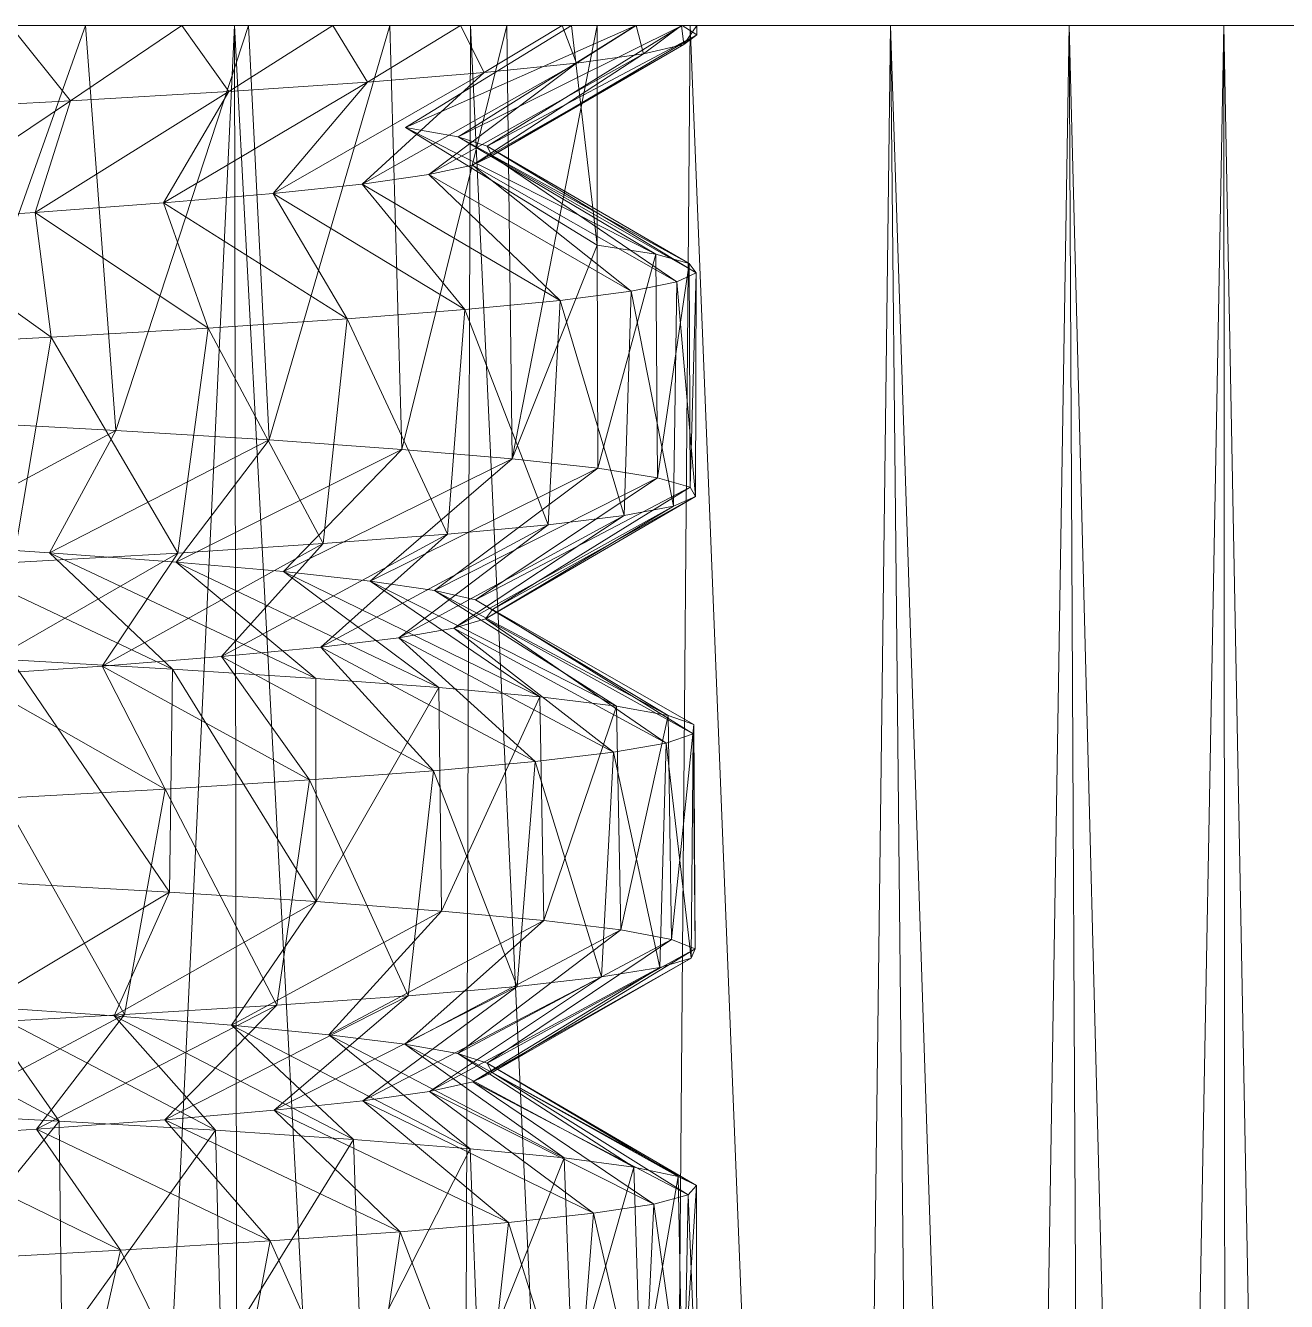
# Model space of a CAD drawing. Header units: millimetres. Extents: x -104 to 115, y -53 to 68.
# Drawn here: x 16.11 to 29.69, y 54.39 to 68.12 of the extents above; entities that cross this region are included whole.
import ezdxf

# ---------------------------------------------------------------- set-up
doc = ezdxf.new("R2010")
doc.units = ezdxf.units.MM

msp = doc.modelspace()

# ---------------------------------------------------------------- linework, layer by layer
at = {"color": 7, "lineweight": 0}
for points in [[(14.794, 68.125, -12.205), (18.359, 68.125, -3.194), (12.664, 68.125, -11.095), (14.794, 68.125, -12.205)], [(12.664, 68.125, -11.095), (18.359, 68.125, -3.194), (15.664, 68.125, -1.948), (12.664, 68.125, -11.095)], [(13.909, 68.125, -43.147), (15.664, 68.125, -52.899), (18.359, 68.125, -51.652), (13.909, 68.125, -43.147)], [(13.909, 68.125, -43.147), (18.359, 68.125, -51.652), (20.903, 68.125, -50.121), (13.909, 68.125, -43.147)], [(13.909, 68.125, -43.147), (20.903, 68.125, -50.121), (15.946, 68.125, -41.876), (13.909, 68.125, -43.147)], [(14.706, 67.212, -42.695), (15.946, 68.125, -41.876), (16.596, 67.313, -41.385), (14.706, 67.212, -42.695)], [(15.242, 63.864, -12.487), (16.755, 68.125, -13.59), (14.794, 68.125, -12.205), (15.242, 63.864, -12.487)], [(16.755, 68.125, -13.59), (20.903, 68.125, -4.725), (14.794, 68.125, -12.205), (16.755, 68.125, -13.59)], [(14.794, 68.125, -12.205), (20.903, 68.125, -4.725), (18.359, 68.125, -3.194), (14.794, 68.125, -12.205)], [(17.084, 63.763, -13.864), (16.755, 68.125, -13.59), (15.242, 63.864, -12.487), (17.084, 63.763, -13.864)], [(16.008, 18.288, -2.087), (15.664, 68.125, -1.948), (18.359, 68.125, -3.194), (16.008, 18.288, -2.087)], [(16.008, 18.288, -52.759), (18.359, 68.125, -51.652), (15.664, 68.125, -52.899), (16.008, 18.288, -52.759)], [(16.596, 67.313, -41.385), (15.946, 68.125, -41.876), (17.794, 68.125, -40.343), (16.596, 67.313, -41.385)], [(15.946, 68.125, -41.876), (20.903, 68.125, -50.121), (23.267, 68.125, -48.324), (15.946, 68.125, -41.876)], [(15.946, 68.125, -41.876), (23.267, 68.125, -48.324), (17.794, 68.125, -40.343), (15.946, 68.125, -41.876)], [(16.008, 18.288, -2.087), (18.359, 68.125, -3.194), (18.441, 20.721, -3.238), (16.008, 18.288, -2.087)], [(18.441, 20.721, -51.609), (18.359, 68.125, -51.652), (16.008, 18.288, -52.759), (18.441, 20.721, -51.609)], [(16.596, 67.313, -41.385), (17.794, 68.125, -40.343), (18.301, 67.415, -39.841), (16.596, 67.313, -41.385)], [(17.084, 63.763, -13.864), (18.513, 68.125, -15.227), (16.755, 68.125, -13.59), (17.084, 63.763, -13.864)], [(18.513, 68.125, -15.227), (23.267, 68.125, -6.522), (16.755, 68.125, -13.59), (18.513, 68.125, -15.227)], [(16.755, 68.125, -13.59), (23.267, 68.125, -6.522), (20.903, 68.125, -4.725), (16.755, 68.125, -13.59)], [(18.734, 63.662, -15.467), (18.513, 68.125, -15.227), (17.084, 63.763, -13.864), (18.734, 63.662, -15.467)], [(18.301, 67.415, -39.841), (17.794, 68.125, -40.343), (19.42, 68.125, -38.575), (18.301, 67.415, -39.841)], [(17.794, 68.125, -40.343), (23.267, 68.125, -48.324), (25.423, 68.125, -46.282), (17.794, 68.125, -40.343)], [(17.794, 68.125, -40.343), (25.423, 68.125, -46.282), (19.42, 68.125, -38.575), (17.794, 68.125, -40.343)], [(18.301, 67.415, -39.841), (19.42, 68.125, -38.575), (19.794, 67.516, -38.092), (18.301, 67.415, -39.841)], [(18.441, 20.721, -3.238), (18.359, 68.125, -3.194), (20.749, 23.029, -4.622), (18.441, 20.721, -3.238)], [(20.749, 23.029, -4.622), (18.359, 68.125, -3.194), (20.903, 68.125, -4.725), (20.749, 23.029, -4.622)], [(20.749, 23.029, -50.225), (20.903, 68.125, -50.121), (18.359, 68.125, -51.652), (20.749, 23.029, -50.225)], [(20.749, 23.029, -50.225), (18.359, 68.125, -51.652), (18.441, 20.721, -51.609), (20.749, 23.029, -50.225)], [(18.734, 63.662, -15.467), (20.034, 68.125, -17.085), (18.513, 68.125, -15.227), (18.734, 63.662, -15.467)], [(20.034, 68.125, -17.085), (27.345, 68.125, -10.827), (18.513, 68.125, -15.227), (20.034, 68.125, -17.085)], [(18.513, 68.125, -15.227), (27.345, 68.125, -10.827), (25.423, 68.125, -8.564), (18.513, 68.125, -15.227)], [(18.513, 68.125, -15.227), (25.423, 68.125, -8.564), (23.267, 68.125, -6.522), (18.513, 68.125, -15.227)], [(20.163, 63.56, -17.269), (20.034, 68.125, -17.085), (18.734, 63.662, -15.467), (20.163, 63.56, -17.269)], [(19.794, 67.516, -38.092), (19.42, 68.125, -38.575), (20.792, 68.125, -36.604), (19.794, 67.516, -38.092)], [(19.42, 68.125, -38.575), (25.423, 68.125, -46.282), (27.345, 68.125, -44.019), (19.42, 68.125, -38.575)], [(19.42, 68.125, -38.575), (27.345, 68.125, -44.019), (20.792, 68.125, -36.604), (19.42, 68.125, -38.575)], [(19.794, 67.516, -38.092), (20.792, 68.125, -36.604), (21.048, 67.617, -36.164), (19.794, 67.516, -38.092)], [(20.163, 63.56, -17.269), (21.292, 68.125, -19.131), (20.034, 68.125, -17.085), (20.163, 63.56, -17.269)], [(21.292, 68.125, -19.131), (29.011, 68.125, -13.285), (20.034, 68.125, -17.085), (21.292, 68.125, -19.131)], [(20.034, 68.125, -17.085), (29.011, 68.125, -13.285), (27.345, 68.125, -10.827), (20.034, 68.125, -17.085)], [(21.349, 63.459, -19.24), (21.292, 68.125, -19.131), (20.163, 63.56, -17.269), (21.349, 63.459, -19.24)], [(21.987, 68.125, -21.427), (20.202, 67.028, -22.077), (22.682, 68.125, -23.208), (21.987, 68.125, -21.427)], [(22.682, 68.125, -23.208), (20.202, 67.028, -22.077), (20.769, 66.926, -24.019), (22.682, 68.125, -23.208)], [(21.987, 68.125, -21.427), (22.264, 65.761, -21.327), (20.202, 67.028, -22.077), (21.987, 68.125, -21.427)], [(20.749, 23.029, -4.622), (20.903, 68.125, -4.725), (22.911, 25.191, -6.225), (20.749, 23.029, -4.622)], [(22.911, 25.191, -48.622), (20.903, 68.125, -50.121), (20.749, 23.029, -50.225), (22.911, 25.191, -48.622)], [(22.682, 68.125, -23.208), (20.769, 66.926, -24.019), (23.181, 68.125, -25.058), (22.682, 68.125, -23.208)], [(23.181, 68.125, -25.058), (20.769, 66.926, -24.019), (21.081, 66.824, -26.019), (23.181, 68.125, -25.058)], [(21.048, 67.617, -36.164), (20.792, 68.125, -36.604), (21.888, 68.125, -34.467), (21.048, 67.617, -36.164)], [(20.792, 68.125, -36.604), (27.345, 68.125, -44.019), (29.011, 68.125, -41.562), (20.792, 68.125, -36.604)], [(20.792, 68.125, -36.604), (29.011, 68.125, -41.562), (30.402, 68.125, -38.938), (20.792, 68.125, -36.604)], [(20.792, 68.125, -36.604), (30.402, 68.125, -38.938), (21.888, 68.125, -34.467), (20.792, 68.125, -36.604)], [(22.911, 25.191, -6.225), (20.903, 68.125, -4.725), (23.267, 68.125, -6.522), (22.911, 25.191, -6.225)], [(22.911, 25.191, -48.622), (23.267, 68.125, -48.324), (20.903, 68.125, -50.121), (22.911, 25.191, -48.622)], [(21.048, 67.617, -36.164), (21.888, 68.125, -34.467), (22.044, 67.719, -34.091), (21.048, 67.617, -36.164)], [(23.181, 68.125, -25.058), (21.081, 66.824, -26.019), (23.338, 68.023, -27.353), (23.181, 68.125, -25.058)], [(23.338, 68.023, -27.353), (21.081, 66.824, -26.019), (21.132, 66.722, -28.041), (23.338, 68.023, -27.353)], [(23.338, 68.023, -27.353), (21.132, 66.722, -28.041), (23.199, 67.922, -29.649), (23.338, 68.023, -27.353)], [(21.349, 63.459, -19.24), (22.264, 68.125, -21.327), (21.292, 68.125, -19.131), (21.349, 63.459, -19.24)], [(22.264, 68.125, -21.327), (30.402, 68.125, -15.909), (21.292, 68.125, -19.131), (22.264, 68.125, -21.327)], [(21.292, 68.125, -19.131), (30.402, 68.125, -15.909), (29.011, 68.125, -13.285), (21.292, 68.125, -19.131)], [(21.349, 63.459, -19.24), (22.264, 65.761, -21.327), (22.264, 68.125, -21.327), (21.349, 63.459, -19.24)], [(22.044, 67.719, -34.091), (21.888, 68.125, -34.467), (22.686, 68.125, -32.202), (22.044, 67.719, -34.091)], [(21.888, 68.125, -34.467), (30.402, 68.125, -38.938), (31.501, 68.125, -36.18), (21.888, 68.125, -34.467)], [(21.888, 68.125, -34.467), (31.501, 68.125, -36.18), (22.686, 68.125, -32.202), (21.888, 68.125, -34.467)], [(22.264, 68.125, -21.327), (22.264, 65.761, -21.327), (21.987, 68.125, -21.427), (22.264, 68.125, -21.327)], [(22.264, 68.125, -21.327), (21.987, 68.125, -21.427), (22.682, 68.125, -23.208), (22.264, 68.125, -21.327)], [(22.044, 67.719, -34.091), (22.686, 68.125, -32.202), (22.765, 67.82, -31.907), (22.044, 67.719, -34.091)], [(22.682, 68.125, -23.208), (31.501, 68.125, -18.667), (22.264, 68.125, -21.327), (22.682, 68.125, -23.208)], [(22.264, 68.125, -21.327), (31.501, 68.125, -18.667), (30.402, 68.125, -15.909), (22.264, 68.125, -21.327)], [(23.181, 68.125, -25.058), (32.296, 68.125, -21.528), (22.682, 68.125, -23.208), (23.181, 68.125, -25.058)], [(22.682, 68.125, -23.208), (32.296, 68.125, -21.528), (31.501, 68.125, -18.667), (22.682, 68.125, -23.208)], [(22.765, 67.82, -31.907), (22.686, 68.125, -32.202), (23.172, 68.125, -29.85), (22.765, 67.82, -31.907)], [(22.686, 68.125, -32.202), (31.501, 68.125, -36.18), (32.296, 68.125, -33.319), (22.686, 68.125, -32.202)], [(22.686, 68.125, -32.202), (32.296, 68.125, -33.319), (23.172, 68.125, -29.85), (22.686, 68.125, -32.202)], [(22.765, 67.82, -31.907), (23.172, 68.125, -29.85), (23.199, 67.922, -29.649), (22.765, 67.82, -31.907)], [(22.911, 25.191, -6.225), (23.267, 68.125, -6.522), (24.905, 27.185, -8.032), (22.911, 25.191, -6.225)], [(24.905, 27.185, -46.815), (23.267, 68.125, -48.324), (22.911, 25.191, -48.622), (24.905, 27.185, -46.815)], [(23.199, 67.922, -29.649), (23.172, 68.125, -29.85), (23.338, 68.125, -27.455), (23.199, 67.922, -29.649)], [(23.172, 68.125, -29.85), (32.296, 68.125, -33.319), (32.776, 68.125, -30.388), (23.172, 68.125, -29.85)], [(23.172, 68.125, -29.85), (32.776, 68.125, -30.388), (23.338, 68.125, -27.455), (23.172, 68.125, -29.85)], [(23.338, 68.023, -27.353), (23.338, 68.125, -27.455), (23.181, 68.125, -25.058), (23.338, 68.023, -27.353)], [(23.338, 68.125, -27.455), (32.776, 68.125, -24.458), (23.181, 68.125, -25.058), (23.338, 68.125, -27.455)], [(23.181, 68.125, -25.058), (32.776, 68.125, -24.458), (32.296, 68.125, -21.528), (23.181, 68.125, -25.058)], [(23.199, 67.922, -29.649), (23.338, 68.125, -27.455), (23.338, 68.023, -27.353), (23.199, 67.922, -29.649)], [(24.905, 27.185, -8.032), (23.267, 68.125, -6.522), (25.423, 68.125, -8.564), (24.905, 27.185, -8.032)], [(24.905, 27.185, -46.815), (25.423, 68.125, -46.282), (23.267, 68.125, -48.324), (24.905, 27.185, -46.815)], [(32.776, 68.125, -30.388), (32.937, 68.125, -27.423), (23.338, 68.125, -27.455), (32.776, 68.125, -30.388)], [(23.338, 68.125, -27.455), (32.937, 68.125, -27.423), (32.776, 68.125, -24.458), (23.338, 68.125, -27.455)], [(24.905, 27.185, -8.032), (25.423, 68.125, -8.564), (25.833, 28.113, -9.007), (24.905, 27.185, -8.032)], [(25.833, 28.113, -45.84), (25.423, 68.125, -46.282), (24.905, 27.185, -46.815), (25.833, 28.113, -45.84)], [(25.833, 28.113, -9.007), (25.423, 68.125, -8.564), (26.712, 28.992, -10.026), (25.833, 28.113, -9.007)], [(26.712, 28.992, -10.026), (25.423, 68.125, -8.564), (27.345, 68.125, -10.827), (26.712, 28.992, -10.026)], [(26.712, 28.992, -44.82), (27.345, 68.125, -44.019), (25.423, 68.125, -46.282), (26.712, 28.992, -44.82)], [(26.712, 28.992, -44.82), (25.423, 68.125, -46.282), (25.833, 28.113, -45.84), (26.712, 28.992, -44.82)], [(26.712, 28.992, -10.026), (27.345, 68.125, -10.827), (27.54, 29.82, -11.087), (26.712, 28.992, -10.026)], [(27.54, 29.82, -43.759), (27.345, 68.125, -44.019), (26.712, 28.992, -44.82), (27.54, 29.82, -43.759)], [(27.54, 29.82, -11.087), (27.345, 68.125, -10.827), (28.315, 30.595, -12.188), (27.54, 29.82, -11.087)], [(28.315, 30.595, -12.188), (27.345, 68.125, -10.827), (29.011, 68.125, -13.285), (28.315, 30.595, -12.188)], [(28.315, 30.595, -42.659), (29.011, 68.125, -41.562), (27.345, 68.125, -44.019), (28.315, 30.595, -42.659)], [(28.315, 30.595, -42.659), (27.345, 68.125, -44.019), (27.54, 29.82, -43.759), (28.315, 30.595, -42.659)], [(28.315, 30.595, -12.188), (29.011, 68.125, -13.285), (29.035, 31.315, -13.325), (28.315, 30.595, -12.188)], [(29.035, 31.315, -41.522), (29.011, 68.125, -41.562), (28.315, 30.595, -42.659), (29.035, 31.315, -41.522)], [(29.035, 31.315, -13.325), (29.011, 68.125, -13.285), (29.699, 31.979, -14.496), (29.035, 31.315, -13.325)], [(29.699, 31.979, -14.496), (29.011, 68.125, -13.285), (30.402, 68.125, -15.909), (29.699, 31.979, -14.496)], [(29.699, 31.979, -40.351), (30.402, 68.125, -38.938), (29.011, 68.125, -41.562), (29.699, 31.979, -40.351)], [(29.699, 31.979, -40.351), (29.011, 68.125, -41.562), (29.035, 31.315, -41.522), (29.699, 31.979, -40.351)], [(23.199, 67.922, -29.649), (21.132, 66.722, -28.041), (20.922, 66.621, -30.054), (23.199, 67.922, -29.649)], [(23.199, 67.922, -29.649), (20.922, 66.621, -30.054), (22.765, 67.82, -31.907), (23.199, 67.922, -29.649)], [(22.765, 67.82, -31.907), (20.922, 66.621, -30.054), (20.453, 66.519, -32.022), (22.765, 67.82, -31.907)], [(22.765, 67.82, -31.907), (20.453, 66.519, -32.022), (22.044, 67.719, -34.091), (22.765, 67.82, -31.907)], [(21.048, 67.617, -36.164), (19.734, 66.417, -33.913), (18.776, 66.315, -35.696), (21.048, 67.617, -36.164)], [(21.048, 67.617, -36.164), (18.776, 66.315, -35.696), (19.794, 67.516, -38.092), (21.048, 67.617, -36.164)], [(22.044, 67.719, -34.091), (20.453, 66.519, -32.022), (19.734, 66.417, -33.913), (22.044, 67.719, -34.091)], [(22.044, 67.719, -34.091), (19.734, 66.417, -33.913), (21.048, 67.617, -36.164), (22.044, 67.719, -34.091)], [(19.794, 67.516, -38.092), (18.776, 66.315, -35.696), (17.596, 66.214, -37.34), (19.794, 67.516, -38.092)], [(19.794, 67.516, -38.092), (17.596, 66.214, -37.34), (18.301, 67.415, -39.841), (19.794, 67.516, -38.092)], [(18.301, 67.415, -39.841), (17.596, 66.214, -37.34), (16.214, 66.112, -38.817), (18.301, 67.415, -39.841)], [(18.301, 67.415, -39.841), (16.214, 66.112, -38.817), (16.596, 67.313, -41.385), (18.301, 67.415, -39.841)], [(16.596, 67.313, -41.385), (16.214, 66.112, -38.817), (14.653, 66.01, -40.104), (16.596, 67.313, -41.385)], [(16.596, 67.313, -41.385), (14.653, 66.01, -40.104), (14.706, 67.212, -42.695), (16.596, 67.313, -41.385)], [(22.898, 65.662, -23.487), (20.769, 66.926, -24.019), (20.202, 67.028, -22.077), (22.898, 65.662, -23.487)], [(22.898, 65.662, -23.487), (20.202, 67.028, -22.077), (22.264, 65.761, -21.327), (22.898, 65.662, -23.487)], [(23.256, 65.562, -25.71), (21.081, 66.824, -26.019), (20.769, 66.926, -24.019), (23.256, 65.562, -25.71)], [(23.256, 65.562, -25.71), (20.769, 66.926, -24.019), (22.898, 65.662, -23.487), (23.256, 65.562, -25.71)], [(23.33, 65.463, -27.96), (21.132, 66.722, -28.041), (21.081, 66.824, -26.019), (23.33, 65.463, -27.96)], [(23.33, 65.463, -27.96), (21.081, 66.824, -26.019), (23.256, 65.562, -25.71), (23.33, 65.463, -27.96)], [(23.121, 65.364, -30.201), (20.922, 66.621, -30.054), (21.132, 66.722, -28.041), (23.121, 65.364, -30.201)], [(23.121, 65.364, -30.201), (21.132, 66.722, -28.041), (23.33, 65.463, -27.96), (23.121, 65.364, -30.201)], [(21.866, 65.165, -34.516), (19.734, 66.417, -33.913), (20.453, 66.519, -32.022), (21.866, 65.165, -34.516)], [(22.63, 65.265, -32.399), (20.453, 66.519, -32.022), (20.922, 66.621, -30.054), (22.63, 65.265, -32.399)], [(21.866, 65.165, -34.516), (20.453, 66.519, -32.022), (22.63, 65.265, -32.399), (21.866, 65.165, -34.516)], [(22.63, 65.265, -32.399), (20.922, 66.621, -30.054), (23.121, 65.364, -30.201), (22.63, 65.265, -32.399)], [(20.842, 65.066, -36.521), (18.776, 66.315, -35.696), (19.734, 66.417, -33.913), (20.842, 65.066, -36.521)], [(20.842, 65.066, -36.521), (19.734, 66.417, -33.913), (21.866, 65.165, -34.516), (20.842, 65.066, -36.521)], [(19.573, 64.967, -38.381), (17.596, 66.214, -37.34), (18.776, 66.315, -35.696), (19.573, 64.967, -38.381)], [(19.573, 64.967, -38.381), (18.776, 66.315, -35.696), (20.842, 65.066, -36.521), (19.573, 64.967, -38.381)], [(16.386, 64.768, -41.549), (14.653, 66.01, -40.104), (16.214, 66.112, -38.817), (16.386, 64.768, -41.549)], [(18.079, 64.867, -40.066), (16.214, 66.112, -38.817), (17.596, 66.214, -37.34), (18.079, 64.867, -40.066)], [(16.386, 64.768, -41.549), (16.214, 66.112, -38.817), (18.079, 64.867, -40.066), (16.386, 64.768, -41.549)], [(18.079, 64.867, -40.066), (17.596, 66.214, -37.34), (19.573, 64.967, -38.381), (18.079, 64.867, -40.066)], [(14.518, 64.669, -42.807), (14.653, 66.01, -40.104), (16.386, 64.768, -41.549), (14.518, 64.669, -42.807)], [(22.271, 63.357, -21.347), (22.264, 65.761, -21.327), (21.349, 63.459, -19.24), (22.271, 63.357, -21.347)], [(22.271, 63.357, -21.347), (22.898, 65.662, -23.487), (22.264, 65.761, -21.327), (22.271, 63.357, -21.347)], [(22.914, 63.256, -23.555), (22.898, 65.662, -23.487), (22.271, 63.357, -21.347), (22.914, 63.256, -23.555)], [(22.914, 63.256, -23.555), (23.256, 65.562, -25.71), (22.898, 65.662, -23.487), (22.914, 63.256, -23.555)], [(23.267, 63.154, -25.827), (23.256, 65.562, -25.71), (22.914, 63.256, -23.555), (23.267, 63.154, -25.827)], [(23.267, 63.154, -25.827), (23.33, 65.463, -27.96), (23.256, 65.562, -25.71), (23.267, 63.154, -25.827)], [(23.325, 63.053, -28.127), (23.121, 65.364, -30.201), (23.33, 65.463, -27.96), (23.325, 63.053, -28.127)], [(23.325, 63.053, -28.127), (23.33, 65.463, -27.96), (23.267, 63.154, -25.827), (23.325, 63.053, -28.127)], [(22.554, 62.85, -32.652), (21.866, 65.165, -34.516), (22.63, 65.265, -32.399), (22.554, 62.85, -32.652)], [(22.554, 62.85, -32.652), (22.63, 65.265, -32.399), (23.086, 62.951, -30.414), (22.554, 62.85, -32.652)], [(23.086, 62.951, -30.414), (22.63, 65.265, -32.399), (23.121, 65.364, -30.201), (23.086, 62.951, -30.414)], [(23.086, 62.951, -30.414), (23.121, 65.364, -30.201), (23.325, 63.053, -28.127), (23.086, 62.951, -30.414)], [(21.739, 62.749, -34.802), (20.842, 65.066, -36.521), (21.866, 65.165, -34.516), (21.739, 62.749, -34.802)], [(21.739, 62.749, -34.802), (21.866, 65.165, -34.516), (22.554, 62.85, -32.652), (21.739, 62.749, -34.802)], [(20.654, 62.647, -36.83), (19.573, 64.967, -38.381), (20.842, 65.066, -36.521), (20.654, 62.647, -36.83)], [(20.654, 62.647, -36.83), (20.842, 65.066, -36.521), (21.739, 62.749, -34.802), (20.654, 62.647, -36.83)], [(17.75, 62.444, -40.385), (16.386, 64.768, -41.549), (18.079, 64.867, -40.066), (17.75, 62.444, -40.385)], [(17.75, 62.444, -40.385), (18.079, 64.867, -40.066), (19.317, 62.546, -38.701), (17.75, 62.444, -40.385)], [(19.317, 62.546, -38.701), (18.079, 64.867, -40.066), (19.573, 64.967, -38.381), (19.317, 62.546, -38.701)], [(19.317, 62.546, -38.701), (19.573, 64.967, -38.381), (20.654, 62.647, -36.83), (19.317, 62.546, -38.701)], [(15.979, 62.343, -41.852), (14.518, 64.669, -42.807), (16.386, 64.768, -41.549), (15.979, 62.343, -41.852)], [(15.979, 62.343, -41.852), (16.386, 64.768, -41.549), (17.75, 62.444, -40.385), (15.979, 62.343, -41.852)], [(15.242, 63.864, -12.487), (14.825, 62.55, -14.868), (17.084, 63.763, -13.864), (15.242, 63.864, -12.487)], [(17.084, 63.763, -13.864), (14.825, 62.55, -14.868), (16.369, 62.448, -16.176), (17.084, 63.763, -13.864)], [(17.084, 63.763, -13.864), (16.369, 62.448, -16.176), (18.734, 63.662, -15.467), (17.084, 63.763, -13.864)], [(18.734, 63.662, -15.467), (16.369, 62.448, -16.176), (17.731, 62.346, -17.673), (18.734, 63.662, -15.467)], [(18.734, 63.662, -15.467), (17.731, 62.346, -17.673), (20.163, 63.56, -17.269), (18.734, 63.662, -15.467)], [(20.163, 63.56, -17.269), (17.731, 62.346, -17.673), (18.888, 62.245, -19.332), (20.163, 63.56, -17.269)], [(20.163, 63.56, -17.269), (18.888, 62.245, -19.332), (21.349, 63.459, -19.24), (20.163, 63.56, -17.269)], [(21.349, 63.459, -19.24), (18.888, 62.245, -19.332), (19.821, 62.143, -21.128), (21.349, 63.459, -19.24)], [(21.349, 63.459, -19.24), (19.821, 62.143, -21.128), (22.271, 63.357, -21.347), (21.349, 63.459, -19.24)], [(22.271, 63.357, -21.347), (19.821, 62.143, -21.128), (20.514, 62.041, -23.029), (22.271, 63.357, -21.347)], [(22.271, 63.357, -21.347), (20.514, 62.041, -23.029), (22.914, 63.256, -23.555), (22.271, 63.357, -21.347)], [(22.914, 63.256, -23.555), (20.514, 62.041, -23.029), (20.956, 61.939, -25.003), (22.914, 63.256, -23.555)], [(22.914, 63.256, -23.555), (20.956, 61.939, -25.003), (23.267, 63.154, -25.827), (22.914, 63.256, -23.555)], [(23.267, 63.154, -25.827), (20.956, 61.939, -25.003), (21.139, 61.838, -27.018), (23.267, 63.154, -25.827)], [(23.267, 63.154, -25.827), (21.139, 61.838, -27.018), (23.325, 63.053, -28.127), (23.267, 63.154, -25.827)], [(23.086, 62.951, -30.414), (21.061, 61.736, -29.04), (20.722, 61.634, -31.035), (23.086, 62.951, -30.414)], [(23.086, 62.951, -30.414), (20.722, 61.634, -31.035), (22.554, 62.85, -32.652), (23.086, 62.951, -30.414)], [(23.325, 63.053, -28.127), (21.139, 61.838, -27.018), (21.061, 61.736, -29.04), (23.325, 63.053, -28.127)], [(23.325, 63.053, -28.127), (21.061, 61.736, -29.04), (23.086, 62.951, -30.414), (23.325, 63.053, -28.127)], [(22.554, 62.85, -32.652), (20.722, 61.634, -31.035), (20.128, 61.532, -32.969), (22.554, 62.85, -32.652)], [(22.554, 62.85, -32.652), (20.128, 61.532, -32.969), (21.739, 62.749, -34.802), (22.554, 62.85, -32.652)], [(21.739, 62.749, -34.802), (20.128, 61.532, -32.969), (19.289, 61.431, -34.811), (21.739, 62.749, -34.802)], [(21.739, 62.749, -34.802), (19.289, 61.431, -34.811), (20.654, 62.647, -36.83), (21.739, 62.749, -34.802)], [(17.694, 61.194, -14.41), (16.369, 62.448, -16.176), (14.825, 62.55, -14.868), (17.694, 61.194, -14.41)], [(17.694, 61.194, -14.41), (14.825, 62.55, -14.868), (15.957, 61.293, -12.978), (17.694, 61.194, -14.41)], [(19.317, 62.546, -38.701), (18.219, 61.329, -36.528), (16.937, 61.227, -38.093), (19.317, 62.546, -38.701)], [(19.317, 62.546, -38.701), (16.937, 61.227, -38.093), (17.75, 62.444, -40.385), (19.317, 62.546, -38.701)], [(20.654, 62.647, -36.83), (19.289, 61.431, -34.811), (18.219, 61.329, -36.528), (20.654, 62.647, -36.83)], [(20.654, 62.647, -36.83), (18.219, 61.329, -36.528), (19.317, 62.546, -38.701), (20.654, 62.647, -36.83)], [(17.75, 62.444, -40.385), (16.937, 61.227, -38.093), (15.463, 61.125, -39.479), (17.75, 62.444, -40.385)], [(17.75, 62.444, -40.385), (15.463, 61.125, -39.479), (15.979, 62.343, -41.852), (17.75, 62.444, -40.385)], [(19.238, 61.094, -16.049), (17.731, 62.346, -17.673), (16.369, 62.448, -16.176), (19.238, 61.094, -16.049)], [(19.238, 61.094, -16.049), (16.369, 62.448, -16.176), (17.694, 61.194, -14.41), (19.238, 61.094, -16.049)], [(20.562, 60.995, -17.869), (18.888, 62.245, -19.332), (17.731, 62.346, -17.673), (20.562, 60.995, -17.869)], [(20.562, 60.995, -17.869), (17.731, 62.346, -17.673), (19.238, 61.094, -16.049), (20.562, 60.995, -17.869)], [(21.646, 60.896, -19.843), (19.821, 62.143, -21.128), (18.888, 62.245, -19.332), (21.646, 60.896, -19.843)], [(21.646, 60.896, -19.843), (18.888, 62.245, -19.332), (20.562, 60.995, -17.869), (21.646, 60.896, -19.843)], [(22.473, 60.796, -21.937), (20.514, 62.041, -23.029), (19.821, 62.143, -21.128), (22.473, 60.796, -21.937)], [(22.473, 60.796, -21.937), (19.821, 62.143, -21.128), (21.646, 60.896, -19.843), (22.473, 60.796, -21.937)], [(23.029, 60.697, -24.118), (20.956, 61.939, -25.003), (20.514, 62.041, -23.029), (23.029, 60.697, -24.118)], [(23.029, 60.697, -24.118), (20.514, 62.041, -23.029), (22.473, 60.796, -21.937), (23.029, 60.697, -24.118)], [(23.306, 60.598, -26.352), (21.139, 61.838, -27.018), (20.956, 61.939, -25.003), (23.306, 60.598, -26.352)], [(23.306, 60.598, -26.352), (20.956, 61.939, -25.003), (23.029, 60.697, -24.118), (23.306, 60.598, -26.352)], [(23.299, 60.499, -28.604), (21.061, 61.736, -29.04), (21.139, 61.838, -27.018), (23.299, 60.499, -28.604)], [(23.299, 60.499, -28.604), (21.139, 61.838, -27.018), (23.306, 60.598, -26.352), (23.299, 60.499, -28.604)], [(23.009, 60.399, -30.836), (20.722, 61.634, -31.035), (21.061, 61.736, -29.04), (23.009, 60.399, -30.836)], [(23.009, 60.399, -30.836), (21.061, 61.736, -29.04), (23.299, 60.499, -28.604), (23.009, 60.399, -30.836)], [(22.439, 60.3, -33.014), (20.128, 61.532, -32.969), (20.722, 61.634, -31.035), (22.439, 60.3, -33.014)], [(22.439, 60.3, -33.014), (20.722, 61.634, -31.035), (23.009, 60.399, -30.836), (22.439, 60.3, -33.014)], [(20.503, 60.101, -37.07), (18.219, 61.329, -36.528), (19.289, 61.431, -34.811), (20.503, 60.101, -37.07)], [(21.599, 60.201, -35.103), (19.289, 61.431, -34.811), (20.128, 61.532, -32.969), (21.599, 60.201, -35.103)], [(20.503, 60.101, -37.07), (19.289, 61.431, -34.811), (21.599, 60.201, -35.103), (20.503, 60.101, -37.07)], [(21.599, 60.201, -35.103), (20.128, 61.532, -32.969), (22.439, 60.3, -33.014), (21.599, 60.201, -35.103)], [(17.662, 58.793, -14.379), (15.957, 61.293, -12.978), (15.881, 58.894, -12.924), (17.662, 58.793, -14.379)], [(17.662, 58.793, -14.379), (17.694, 61.194, -14.41), (15.957, 61.293, -12.978), (17.662, 58.793, -14.379)], [(19.167, 60.002, -38.882), (16.937, 61.227, -38.093), (18.219, 61.329, -36.528), (19.167, 60.002, -38.882)], [(19.167, 60.002, -38.882), (18.219, 61.329, -36.528), (20.503, 60.101, -37.07), (19.167, 60.002, -38.882)], [(17.614, 59.903, -40.512), (15.463, 61.125, -39.479), (16.937, 61.227, -38.093), (17.614, 59.903, -40.512)], [(17.614, 59.903, -40.512), (16.937, 61.227, -38.093), (19.167, 60.002, -38.882), (17.614, 59.903, -40.512)], [(19.24, 58.691, -16.052), (17.694, 61.194, -14.41), (17.662, 58.793, -14.379), (19.24, 58.691, -16.052)], [(19.24, 58.691, -16.052), (19.238, 61.094, -16.049), (17.694, 61.194, -14.41), (19.24, 58.691, -16.052)], [(15.868, 59.804, -41.933), (15.463, 61.125, -39.479), (17.614, 59.903, -40.512), (15.868, 59.804, -41.933)], [(19.24, 58.691, -16.052), (20.562, 60.995, -17.869), (19.238, 61.094, -16.049), (19.24, 58.691, -16.052)], [(20.59, 58.59, -17.914), (20.562, 60.995, -17.869), (19.24, 58.691, -16.052), (20.59, 58.59, -17.914)], [(20.59, 58.59, -17.914), (21.646, 60.896, -19.843), (20.562, 60.995, -17.869), (20.59, 58.59, -17.914)], [(21.689, 58.488, -19.935), (21.646, 60.896, -19.843), (20.59, 58.59, -17.914), (21.689, 58.488, -19.935)], [(21.689, 58.488, -19.935), (22.473, 60.796, -21.937), (21.646, 60.896, -19.843), (21.689, 58.488, -19.935)], [(22.519, 58.387, -22.08), (22.473, 60.796, -21.937), (21.689, 58.488, -19.935), (22.519, 58.387, -22.08)], [(22.519, 58.387, -22.08), (23.029, 60.697, -24.118), (22.473, 60.796, -21.937), (22.519, 58.387, -22.08)], [(23.065, 58.285, -24.314), (23.029, 60.697, -24.118), (22.519, 58.387, -22.08), (23.065, 58.285, -24.314)], [(23.065, 58.285, -24.314), (23.306, 60.598, -26.352), (23.029, 60.697, -24.118), (23.065, 58.285, -24.314)], [(23.319, 58.184, -26.599), (23.306, 60.598, -26.352), (23.065, 58.285, -24.314), (23.319, 58.184, -26.599)], [(23.319, 58.184, -26.599), (23.299, 60.499, -28.604), (23.306, 60.598, -26.352), (23.319, 58.184, -26.599)], [(23.277, 58.083, -28.899), (23.009, 60.399, -30.836), (23.299, 60.499, -28.604), (23.277, 58.083, -28.899)], [(23.277, 58.083, -28.899), (23.299, 60.499, -28.604), (23.319, 58.184, -26.599), (23.277, 58.083, -28.899)], [(22.939, 57.981, -31.174), (22.439, 60.3, -33.014), (23.009, 60.399, -30.836), (22.939, 57.981, -31.174)], [(22.939, 57.981, -31.174), (23.009, 60.399, -30.836), (23.277, 58.083, -28.899), (22.939, 57.981, -31.174)], [(21.404, 57.778, -35.5), (20.503, 60.101, -37.07), (21.599, 60.201, -35.103), (21.404, 57.778, -35.5)], [(21.404, 57.778, -35.5), (21.599, 60.201, -35.103), (22.311, 57.88, -33.386), (21.404, 57.778, -35.5)], [(22.311, 57.88, -33.386), (21.599, 60.201, -35.103), (22.439, 60.3, -33.014), (22.311, 57.88, -33.386)], [(22.311, 57.88, -33.386), (22.439, 60.3, -33.014), (22.939, 57.981, -31.174), (22.311, 57.88, -33.386)], [(20.232, 57.677, -37.478), (19.167, 60.002, -38.882), (20.503, 60.101, -37.07), (20.232, 57.677, -37.478)], [(20.232, 57.677, -37.478), (20.503, 60.101, -37.07), (21.404, 57.778, -35.5), (20.232, 57.677, -37.478)], [(17.176, 57.474, -40.904), (15.868, 59.804, -41.933), (17.614, 59.903, -40.512), (17.176, 57.474, -40.904)], [(17.176, 57.474, -40.904), (17.614, 59.903, -40.512), (18.815, 57.575, -39.29), (17.176, 57.474, -40.904)], [(18.815, 57.575, -39.29), (17.614, 59.903, -40.512), (19.167, 60.002, -38.882), (18.815, 57.575, -39.29)], [(18.815, 57.575, -39.29), (19.167, 60.002, -38.882), (20.232, 57.677, -37.478), (18.815, 57.575, -39.29)], [(15.343, 57.373, -42.293), (15.868, 59.804, -41.933), (17.176, 57.474, -40.904), (15.343, 57.373, -42.293)], [(15.881, 58.894, -12.924), (15.61, 57.563, -15.49), (17.662, 58.793, -14.379), (15.881, 58.894, -12.924)], [(17.662, 58.793, -14.379), (15.61, 57.563, -15.49), (17.067, 57.462, -16.894), (17.662, 58.793, -14.379)], [(17.662, 58.793, -14.379), (17.067, 57.462, -16.894), (19.24, 58.691, -16.052), (17.662, 58.793, -14.379)], [(19.24, 58.691, -16.052), (17.067, 57.462, -16.894), (18.33, 57.36, -18.475), (19.24, 58.691, -16.052)], [(19.24, 58.691, -16.052), (18.33, 57.36, -18.475), (20.59, 58.59, -17.914), (19.24, 58.691, -16.052)], [(20.59, 58.59, -17.914), (18.33, 57.36, -18.475), (19.378, 57.258, -20.206), (20.59, 58.59, -17.914)], [(20.59, 58.59, -17.914), (19.378, 57.258, -20.206), (21.689, 58.488, -19.935), (20.59, 58.59, -17.914)], [(21.689, 58.488, -19.935), (19.378, 57.258, -20.206), (20.195, 57.156, -22.057), (21.689, 58.488, -19.935)], [(21.689, 58.488, -19.935), (20.195, 57.156, -22.057), (22.519, 58.387, -22.08), (21.689, 58.488, -19.935)], [(22.519, 58.387, -22.08), (20.195, 57.156, -22.057), (20.765, 57.055, -23.998), (22.519, 58.387, -22.08)], [(22.519, 58.387, -22.08), (20.765, 57.055, -23.998), (23.065, 58.285, -24.314), (22.519, 58.387, -22.08)], [(23.065, 58.285, -24.314), (20.765, 57.055, -23.998), (21.079, 56.953, -25.997), (23.065, 58.285, -24.314)], [(23.065, 58.285, -24.314), (21.079, 56.953, -25.997), (23.319, 58.184, -26.599), (23.065, 58.285, -24.314)], [(23.319, 58.184, -26.599), (21.079, 56.953, -25.997), (21.133, 56.851, -28.02), (23.319, 58.184, -26.599)], [(23.319, 58.184, -26.599), (21.133, 56.851, -28.02), (23.277, 58.083, -28.899), (23.319, 58.184, -26.599)], [(22.939, 57.981, -31.174), (20.925, 56.749, -30.033), (20.459, 56.648, -32.002), (22.939, 57.981, -31.174)], [(22.939, 57.981, -31.174), (20.459, 56.648, -32.002), (22.311, 57.88, -33.386), (22.939, 57.981, -31.174)], [(23.277, 58.083, -28.899), (21.133, 56.851, -28.02), (20.925, 56.749, -30.033), (23.277, 58.083, -28.899)], [(23.277, 58.083, -28.899), (20.925, 56.749, -30.033), (22.939, 57.981, -31.174), (23.277, 58.083, -28.899)], [(22.311, 57.88, -33.386), (20.459, 56.648, -32.002), (19.743, 56.546, -33.894), (22.311, 57.88, -33.386)], [(22.311, 57.88, -33.386), (19.743, 56.546, -33.894), (21.404, 57.778, -35.5), (22.311, 57.88, -33.386)], [(21.404, 57.778, -35.5), (19.743, 56.546, -33.894), (18.787, 56.444, -35.678), (21.404, 57.778, -35.5)], [(21.404, 57.778, -35.5), (18.787, 56.444, -35.678), (20.232, 57.677, -37.478), (21.404, 57.778, -35.5)], [(16.472, 56.328, -13.365), (15.61, 57.563, -15.49), (13.984, 57.665, -14.286), (16.472, 56.328, -13.365)], [(16.472, 56.328, -13.365), (13.984, 57.665, -14.286), (14.613, 56.428, -12.096), (16.472, 56.328, -13.365)], [(18.815, 57.575, -39.29), (17.61, 56.342, -37.323), (16.23, 56.24, -38.803), (18.815, 57.575, -39.29)], [(18.815, 57.575, -39.29), (16.23, 56.24, -38.803), (17.176, 57.474, -40.904), (18.815, 57.575, -39.29)], [(20.232, 57.677, -37.478), (18.787, 56.444, -35.678), (17.61, 56.342, -37.323), (20.232, 57.677, -37.478)], [(20.232, 57.677, -37.478), (17.61, 56.342, -37.323), (18.815, 57.575, -39.29), (20.232, 57.677, -37.478)], [(17.176, 57.474, -40.904), (16.23, 56.24, -38.803), (14.67, 56.139, -40.092), (17.176, 57.474, -40.904)], [(17.176, 57.474, -40.904), (14.67, 56.139, -40.092), (15.343, 57.373, -42.293), (17.176, 57.474, -40.904)], [(18.157, 56.229, -14.859), (17.067, 57.462, -16.894), (15.61, 57.563, -15.49), (18.157, 56.229, -14.859)], [(18.157, 56.229, -14.859), (15.61, 57.563, -15.49), (16.472, 56.328, -13.365), (18.157, 56.229, -14.859)], [(19.64, 56.13, -16.553), (18.33, 57.36, -18.475), (17.067, 57.462, -16.894), (19.64, 56.13, -16.553)], [(19.64, 56.13, -16.553), (17.067, 57.462, -16.894), (18.157, 56.229, -14.859), (19.64, 56.13, -16.553)], [(20.898, 56.03, -18.42), (19.378, 57.258, -20.206), (18.33, 57.36, -18.475), (20.898, 56.03, -18.42)], [(20.898, 56.03, -18.42), (18.33, 57.36, -18.475), (19.64, 56.13, -16.553), (20.898, 56.03, -18.42)], [(21.91, 55.931, -20.431), (20.195, 57.156, -22.057), (19.378, 57.258, -20.206), (21.91, 55.931, -20.431)], [(21.91, 55.931, -20.431), (19.378, 57.258, -20.206), (20.898, 56.03, -18.42), (21.91, 55.931, -20.431)], [(22.66, 55.832, -22.554), (20.765, 57.055, -23.998), (20.195, 57.156, -22.057), (22.66, 55.832, -22.554)], [(22.66, 55.832, -22.554), (20.195, 57.156, -22.057), (21.91, 55.931, -20.431), (22.66, 55.832, -22.554)], [(23.137, 55.733, -24.754), (21.079, 56.953, -25.997), (20.765, 57.055, -23.998), (23.137, 55.733, -24.754)], [(23.137, 55.733, -24.754), (20.765, 57.055, -23.998), (22.66, 55.832, -22.554), (23.137, 55.733, -24.754)], [(23.333, 55.633, -26.997), (21.133, 56.851, -28.02), (21.079, 56.953, -25.997), (23.333, 55.633, -26.997)], [(23.333, 55.633, -26.997), (21.079, 56.953, -25.997), (23.137, 55.733, -24.754), (23.333, 55.633, -26.997)], [(22.874, 55.435, -31.467), (20.459, 56.648, -32.002), (20.925, 56.749, -30.033), (22.874, 55.435, -31.467)], [(23.245, 55.534, -29.246), (20.925, 56.749, -30.033), (21.133, 56.851, -28.02), (23.245, 55.534, -29.246)], [(22.874, 55.435, -31.467), (20.925, 56.749, -30.033), (23.245, 55.534, -29.246), (22.874, 55.435, -31.467)], [(23.245, 55.534, -29.246), (21.133, 56.851, -28.02), (23.333, 55.633, -26.997), (23.245, 55.534, -29.246)], [(22.226, 55.335, -33.623), (19.743, 56.546, -33.894), (20.459, 56.648, -32.002), (22.226, 55.335, -33.623)], [(22.226, 55.335, -33.623), (20.459, 56.648, -32.002), (22.874, 55.435, -31.467), (22.226, 55.335, -33.623)], [(21.311, 55.236, -35.68), (18.787, 56.444, -35.678), (19.743, 56.546, -33.894), (21.311, 55.236, -35.68)], [(21.311, 55.236, -35.68), (19.743, 56.546, -33.894), (22.226, 55.335, -33.623), (21.311, 55.236, -35.68)], [(14.602, 54.025, -12.089), (16.472, 56.328, -13.365), (14.613, 56.428, -12.096), (14.602, 54.025, -12.089)], [(18.744, 55.038, -39.368), (16.23, 56.24, -38.803), (17.61, 56.342, -37.323), (18.744, 55.038, -39.368)], [(20.144, 55.137, -37.605), (17.61, 56.342, -37.323), (18.787, 56.444, -35.678), (20.144, 55.137, -37.605)], [(18.744, 55.038, -39.368), (17.61, 56.342, -37.323), (20.144, 55.137, -37.605), (18.744, 55.038, -39.368)], [(20.144, 55.137, -37.605), (18.787, 56.444, -35.678), (21.311, 55.236, -35.68), (20.144, 55.137, -37.605)], [(16.501, 53.924, -13.387), (16.472, 56.328, -13.365), (14.602, 54.025, -12.089), (16.501, 53.924, -13.387)], [(17.133, 54.938, -40.941), (14.67, 56.139, -40.092), (16.23, 56.24, -38.803), (17.133, 54.938, -40.941)], [(17.133, 54.938, -40.941), (16.23, 56.24, -38.803), (18.744, 55.038, -39.368), (17.133, 54.938, -40.941)], [(16.501, 53.924, -13.387), (18.157, 56.229, -14.859), (16.472, 56.328, -13.365), (16.501, 53.924, -13.387)], [(18.217, 53.822, -14.919), (18.157, 56.229, -14.859), (16.501, 53.924, -13.387), (18.217, 53.822, -14.919)], [(18.217, 53.822, -14.919), (19.64, 56.13, -16.553), (18.157, 56.229, -14.859), (18.217, 53.822, -14.919)], [(15.336, 54.839, -42.298), (14.67, 56.139, -40.092), (17.133, 54.938, -40.941), (15.336, 54.839, -42.298)], [(19.721, 53.721, -16.659), (19.64, 56.13, -16.553), (18.217, 53.822, -14.919), (19.721, 53.721, -16.659)], [(19.721, 53.721, -16.659), (20.898, 56.03, -18.42), (19.64, 56.13, -16.553), (19.721, 53.721, -16.659)], [(20.989, 53.619, -18.578), (20.898, 56.03, -18.42), (19.721, 53.721, -16.659), (20.989, 53.619, -18.578)], [(20.989, 53.619, -18.578), (21.91, 55.931, -20.431), (20.898, 56.03, -18.42), (20.989, 53.619, -18.578)], [(21.999, 53.518, -20.644), (21.91, 55.931, -20.431), (20.989, 53.619, -18.578), (21.999, 53.518, -20.644)], [(21.999, 53.518, -20.644), (22.66, 55.832, -22.554), (21.91, 55.931, -20.431), (21.999, 53.518, -20.644)], [(22.735, 53.417, -22.823), (22.66, 55.832, -22.554), (21.999, 53.518, -20.644), (22.735, 53.417, -22.823)], [(22.735, 53.417, -22.823), (23.137, 55.733, -24.754), (22.66, 55.832, -22.554), (22.735, 53.417, -22.823)], [(23.184, 53.315, -25.078), (23.137, 55.733, -24.754), (22.735, 53.417, -22.823), (23.184, 53.315, -25.078)], [(23.184, 53.315, -25.078), (23.333, 55.633, -26.997), (23.137, 55.733, -24.754), (23.184, 53.315, -25.078)], [(23.197, 53.112, -29.669), (22.874, 55.435, -31.467), (23.245, 55.534, -29.246), (23.197, 53.112, -29.669)], [(23.338, 53.214, -27.373), (23.333, 55.633, -26.997), (23.184, 53.315, -25.078), (23.338, 53.214, -27.373)], [(23.197, 53.112, -29.669), (23.245, 55.534, -29.246), (23.338, 53.214, -27.373), (23.197, 53.112, -29.669)], [(23.338, 53.214, -27.373), (23.245, 55.534, -29.246), (23.333, 55.633, -26.997), (23.338, 53.214, -27.373)], [(22.76, 53.011, -31.927), (22.226, 55.335, -33.623), (22.874, 55.435, -31.467), (22.76, 53.011, -31.927)], [(22.76, 53.011, -31.927), (22.874, 55.435, -31.467), (23.197, 53.112, -29.669), (22.76, 53.011, -31.927)], [(21.038, 52.808, -36.182), (20.144, 55.137, -37.605), (21.311, 55.236, -35.68), (21.038, 52.808, -36.182)], [(21.038, 52.808, -36.182), (21.311, 55.236, -35.68), (22.037, 52.909, -34.11), (21.038, 52.808, -36.182)], [(22.037, 52.909, -34.11), (21.311, 55.236, -35.68), (22.226, 55.335, -33.623), (22.037, 52.909, -34.11)], [(22.037, 52.909, -34.11), (22.226, 55.335, -33.623), (22.76, 53.011, -31.927), (22.037, 52.909, -34.11)], [(19.781, 52.707, -38.108), (18.744, 55.038, -39.368), (20.144, 55.137, -37.605), (19.781, 52.707, -38.108)], [(19.781, 52.707, -38.108), (20.144, 55.137, -37.605), (21.038, 52.808, -36.182), (19.781, 52.707, -38.108)], [(18.287, 52.605, -39.856), (17.133, 54.938, -40.941), (18.744, 55.038, -39.368), (18.287, 52.605, -39.856)], [(18.287, 52.605, -39.856), (18.744, 55.038, -39.368), (19.781, 52.707, -38.108), (18.287, 52.605, -39.856)], [(16.58, 52.504, -41.397), (15.336, 54.839, -42.298), (17.133, 54.938, -40.941), (16.58, 52.504, -41.397)], [(16.58, 52.504, -41.397), (17.133, 54.938, -40.941), (18.287, 52.605, -39.856), (16.58, 52.504, -41.397)]]:
    msp.add_polyline3d(points, dxfattribs=at)

doc.saveas('drawing.dxf')
